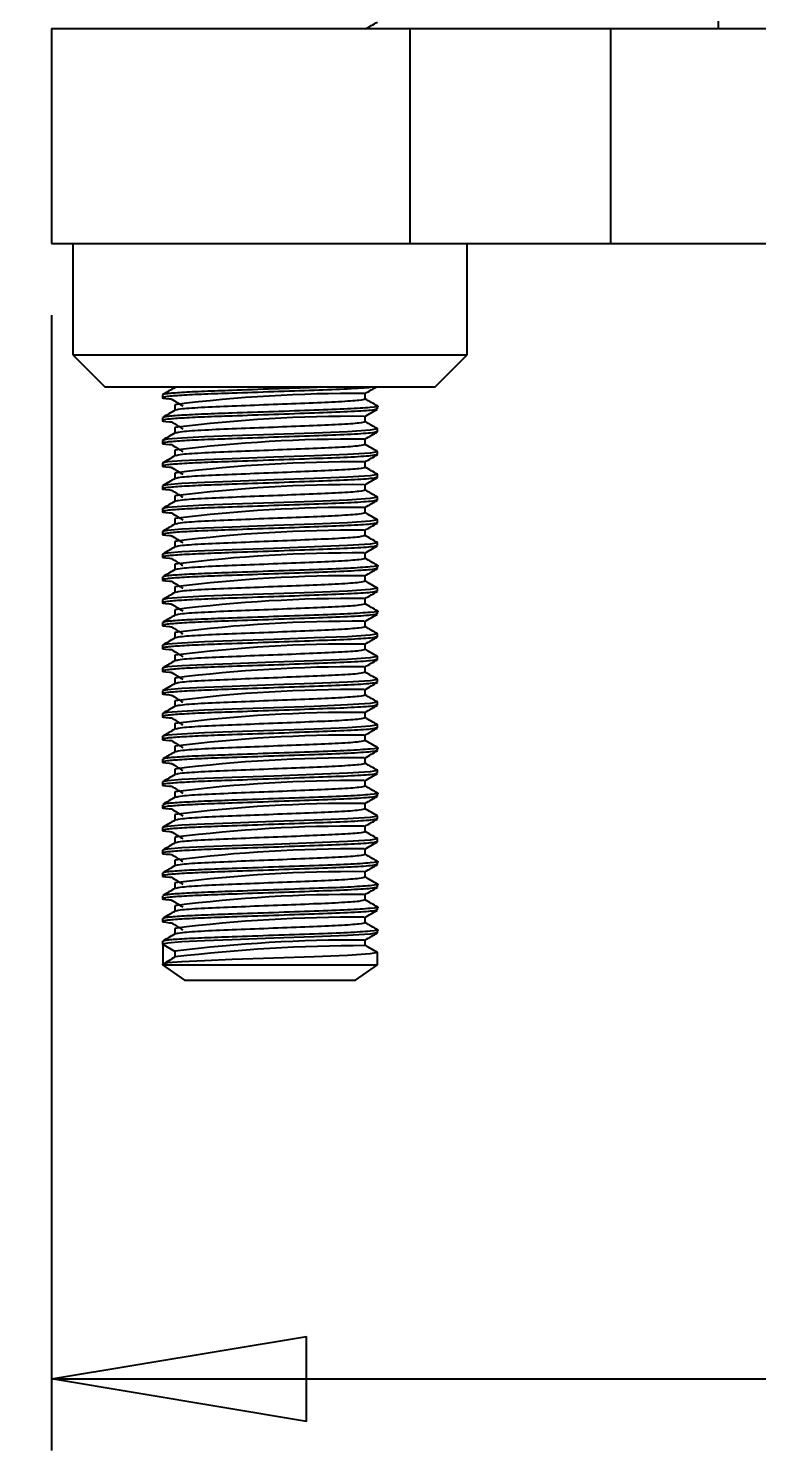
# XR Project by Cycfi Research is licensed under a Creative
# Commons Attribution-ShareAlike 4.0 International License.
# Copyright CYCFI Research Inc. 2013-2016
# Model space of a CAD drawing. Header units: millimetres. Extents: x 5 to 292, y 4 to 204.
# Drawn here: x 38.9 to 49.06, y 67.95 to 87.77 of the extents above; entities that cross this region are included whole.
import ezdxf

# ---------------------------------------------------------------- set-up
doc = ezdxf.new("R2010")
doc.units = ezdxf.units.MM
doc.layers.add('LAYER_1', color=179, linetype='Continuous')
doc.styles.add('SLDTEXTSTYLE0', font='TXT', dxfattribs={"width": 0.75})
doc.dimstyles.new('SLDDIMSTYLE1', dxfattribs={"dimtxt": 3.5, "dimasz": 3.556, "dimexe": 0, "dimexo": 0.0625, "dimgap": 0.875, "dimtad": 1, "dimrnd": 1e-09, "dimzin": 12, "dimdsep": 46, "dimtxsty": 'SLDTEXTSTYLE0', "dimblk1": 'CLOSED', "dimblk2": 'CLOSED', "dimsah": 1, "dimcen": 0.09, "dimadec": 0, "dimazin": 3, "dimtfac": 1, "dimtmove": 0, "dimatfit": 0, "dimldrblk": 'CLOSED', "dimfxl": 1, "dimfrac": 2, "dimtolj": 1, "dimtzin": 12, "dimarcsym": 0})
doc.dimstyles.new('SLDDIMSTYLE2', dxfattribs={"dimtxt": 3.5, "dimasz": 3.556, "dimexe": 0, "dimexo": 0.0625, "dimgap": 0.875, "dimtad": 1, "dimrnd": 1e-09, "dimzin": 4, "dimdsep": 46, "dimtxsty": 'SLDTEXTSTYLE0', "dimblk1": 'CLOSED', "dimblk2": 'CLOSED', "dimsah": 1, "dimcen": 0.09, "dimadec": 0, "dimazin": 1, "dimtfac": 1, "dimtofl": 0, "dimtmove": 0, "dimatfit": 3, "dimldrblk": 'CLOSED', "dimfxl": 1, "dimfrac": 2, "dimtolj": 1, "dimtzin": 12, "dimarcsym": 0})

# ---------------------------------------------------------------- blocks, each defined once
blk = doc.blocks.new('_CLOSED')
at = {"color": 0, "linetype": 'ByBlock', "lineweight": -2}
for p, q in [((-1, 0.166667), (0, 0)), ((-1, 0.166667), (-1, -0.166667)), ((0, 0), (-1, -0.166667)), ((0, 0), (-1, 0))]:
    blk.add_line(p, q, dxfattribs=at)
blk = doc.blocks.new('_D_2')
at = {"layer": 'LAYER_1'}
for p, q in [((39.223, 83.774), (39.223, 67.945)), ((123.823, 83.774), (123.823, 67.945)), ((39.223, 68.945), (123.823, 68.945))]:
    blk.add_line(p, q, dxfattribs=at)
at = {"layer": 'LAYER_1', "xscale": 3.556, "yscale": 3.556, "rotation": 180}
blk.add_blockref('_CLOSED', (39.223, 68.945, 1.494), dxfattribs=at)
at = {"layer": 'LAYER_1', "xscale": 3.556, "yscale": 3.556}
blk.add_blockref('_CLOSED', (123.823, 68.945, 1.494), dxfattribs=at)
at = {"layer": 'LAYER_1', "insert": (72.159, 73.457), "char_height": 3.5, "attachment_point": 1, "style": 'SLDTEXTSTYLE0'}
blk.add_mtext('84.60mm', dxfattribs=at)
blk = doc.blocks.new('_D_3')
at = {"layer": 'LAYER_1'}
for p, q in [((31.696, 102.624), (31.696, 108.974)), ((53.023, 102.624), (30.696, 102.624)), ((31.696, 102.624), (31.696, 84.774)), ((38.223, 84.774), (30.696, 84.774)), ((31.696, 84.774), (31.696, 78.424))]:
    blk.add_line(p, q, dxfattribs=at)
at = {"layer": 'LAYER_1', "xscale": 3.556, "yscale": 3.556}
for p, rotation in [((31.696, 102.624, 1.494), 270), ((31.696, 84.774, 1.494), 90)]:
    blk.add_blockref('_CLOSED', p, dxfattribs=dict(at, rotation=rotation))
at = {"layer": 'LAYER_1', "insert": (27.184, 83.136), "char_height": 3.5, "attachment_point": 1, "rotation": 90, "style": 'SLDTEXTSTYLE0'}
blk.add_mtext('17.85mm', dxfattribs=at)

msp = doc.modelspace()

# ---------------------------------------------------------------- linework, layer by layer
at = {"color": 7, "linetype": 'Continuous', "lineweight": 25}
for p, q in [((48.523, 87.874), (48.523, 87.774)), ((39.223, 87.774), (39.223, 84.774)), ((39.223, 87.774), (44.223, 87.774)), ((44.223, 87.774), (44.223, 84.774)), ((44.223, 87.774), (47.023, 87.774)), ((47.023, 87.774), (47.023, 84.774)), ((47.023, 87.774), (52.023, 87.774)), ((39.223, 84.774), (44.223, 84.774)), ((39.523, 84.774), (39.523, 83.224)), ((44.223, 84.774), (47.023, 84.774)), ((45.023, 83.224), (45.023, 84.774)), ((47.023, 84.774), (52.023, 84.774)), ((39.523, 83.224), (39.973, 82.774)), ((39.523, 83.224), (45.023, 83.224)), ((44.573, 82.774), (45.023, 83.224)), ((44.573, 82.774), (39.973, 82.774)), ((40.989, 82.774), (40.96, 82.769)), ((40.773, 82.666), (40.773, 82.627)), ((40.945, 82.527), (40.945, 82.45)), ((40.945, 82.527), (40.945, 82.45)), ((43.601, 82.607), (43.601, 82.685)), ((43.773, 82.468), (43.773, 82.508)), ((40.773, 82.349), (40.773, 82.309)), ((43.601, 82.289), (43.601, 82.367)), ((40.945, 82.21), (40.945, 82.132)), ((40.945, 82.21), (40.945, 82.132)), ((43.773, 82.15), (43.773, 82.19)), ((40.773, 82.031), (40.773, 81.992)), ((40.945, 81.892), (40.945, 81.815)), ((40.945, 81.892), (40.945, 81.815)), ((43.601, 81.972), (43.601, 82.05)), ((40.773, 81.714), (40.773, 81.674)), ((43.601, 81.654), (43.601, 81.732)), ((43.773, 81.833), (43.773, 81.873)), ((40.945, 81.575), (40.945, 81.497)), ((40.945, 81.575), (40.945, 81.497)), ((43.773, 81.515), (43.773, 81.555)), ((40.773, 81.396), (40.773, 81.357)), ((43.601, 81.337), (43.601, 81.415)), ((40.945, 81.257), (40.945, 81.18)), ((40.945, 81.257), (40.945, 81.18)), ((43.773, 81.198), (43.773, 81.238)), ((40.773, 81.079), (40.773, 81.039)), ((40.945, 80.94), (40.945, 80.862)), ((40.945, 80.94), (40.945, 80.862)), ((43.601, 81.019), (43.601, 81.097)), ((43.773, 80.88), (43.773, 80.92)), ((40.773, 80.761), (40.773, 80.722)), ((43.601, 80.702), (43.601, 80.78)), ((40.945, 80.622), (40.945, 80.545)), ((40.945, 80.622), (40.945, 80.545)), ((43.773, 80.563), (43.773, 80.603)), ((40.773, 80.444), (40.773, 80.404)), ((43.601, 80.384), (43.601, 80.462)), ((40.773, 80.126), (40.773, 80.087)), ((40.945, 80.305), (40.945, 80.227)), ((40.945, 80.305), (40.945, 80.227)), ((43.601, 80.067), (43.601, 80.145)), ((43.773, 80.245), (43.773, 80.285)), ((40.945, 79.987), (40.945, 79.91)), ((40.945, 79.987), (40.945, 79.91)), ((43.773, 79.928), (43.773, 79.968)), ((40.773, 79.809), (40.773, 79.769)), ((43.601, 79.749), (43.601, 79.827)), ((40.945, 79.67), (40.945, 79.592)), ((40.945, 79.67), (40.945, 79.592)), ((43.773, 79.61), (43.773, 79.65)), ((40.773, 79.491), (40.773, 79.452)), ((40.945, 79.352), (40.945, 79.275)), ((40.945, 79.352), (40.945, 79.275)), ((43.601, 79.432), (43.601, 79.51)), ((43.773, 79.293), (43.773, 79.333)), ((40.773, 79.174), (40.773, 79.134)), ((43.601, 79.114), (43.601, 79.192)), ((40.945, 79.035), (40.945, 78.957)), ((40.945, 79.035), (40.945, 78.957)), ((43.773, 78.975), (43.773, 79.015)), ((40.773, 78.856), (40.773, 78.817)), ((43.601, 78.797), (43.601, 78.875)), ((40.773, 78.539), (40.773, 78.499)), ((40.945, 78.717), (40.945, 78.64)), ((40.945, 78.717), (40.945, 78.64)), ((43.601, 78.479), (43.601, 78.557)), ((43.773, 78.658), (43.773, 78.698)), ((40.945, 78.4), (40.945, 78.322)), ((40.945, 78.4), (40.945, 78.322)), ((43.773, 78.34), (43.773, 78.38)), ((40.773, 78.221), (40.773, 78.182)), ((43.601, 78.162), (43.601, 78.24)), ((40.945, 78.082), (40.945, 78.005)), ((40.945, 78.082), (40.945, 78.005)), ((43.773, 78.023), (43.773, 78.063)), ((40.773, 77.904), (40.773, 77.864)), ((40.945, 77.765), (40.945, 77.687)), ((40.945, 77.765), (40.945, 77.687)), ((43.601, 77.844), (43.601, 77.922)), ((43.773, 77.705), (43.773, 77.745)), ((40.773, 77.586), (40.773, 77.547)), ((43.601, 77.527), (43.601, 77.605)), ((40.945, 77.447), (40.945, 77.37)), ((40.945, 77.447), (40.945, 77.37)), ((43.773, 77.388), (43.773, 77.428)), ((40.773, 77.269), (40.773, 77.229)), ((43.601, 77.209), (43.601, 77.287)), ((40.773, 76.951), (40.773, 76.912)), ((40.945, 77.13), (40.945, 77.052)), ((40.945, 77.13), (40.945, 77.052)), ((43.601, 76.892), (43.601, 76.97)), ((43.773, 77.07), (43.773, 77.11)), ((40.945, 76.812), (40.945, 76.735)), ((40.945, 76.812), (40.945, 76.735)), ((43.773, 76.753), (43.773, 76.793)), ((40.773, 76.634), (40.773, 76.594)), ((43.601, 76.574), (43.601, 76.652)), ((40.945, 76.495), (40.945, 76.417)), ((40.945, 76.495), (40.945, 76.417)), ((43.773, 76.435), (43.773, 76.475)), ((40.773, 76.316), (40.773, 76.277)), ((40.945, 76.177), (40.945, 76.1)), ((40.945, 76.177), (40.945, 76.1)), ((43.601, 76.257), (43.601, 76.335)), ((43.773, 76.118), (43.773, 76.158)), ((40.773, 75.999), (40.773, 75.959)), ((43.601, 75.939), (43.601, 76.017)), ((40.945, 75.86), (40.945, 75.782)), ((40.945, 75.86), (40.945, 75.782)), ((43.773, 75.8), (43.773, 75.84)), ((40.773, 75.681), (40.773, 75.642)), ((43.601, 75.622), (43.601, 75.7)), ((40.773, 75.364), (40.773, 75.324)), ((40.945, 75.542), (40.945, 75.465)), ((40.945, 75.542), (40.945, 75.465)), ((43.601, 75.304), (43.601, 75.382)), ((43.773, 75.483), (43.773, 75.523)), ((40.945, 75.225), (40.945, 75.147)), ((40.945, 75.225), (40.945, 75.147)), ((43.773, 75.165), (43.773, 75.205)), ((40.773, 75.046), (40.773, 75.007)), ((40.78, 75.002), (40.951, 74.903)), ((40.78, 74.728), (40.78, 75.002)), ((43.601, 74.987), (43.601, 75.065)), ((40.945, 74.907), (40.945, 74.828)), ((40.945, 74.907), (40.945, 74.828)), ((43.773, 74.718), (43.773, 74.888)), ((40.773, 74.729), (40.773, 74.718)), ((40.773, 74.718), (41.079, 74.502)), ((40.773, 74.718), (43.773, 74.718)), ((43.466, 74.502), (43.773, 74.718)), ((41.079, 74.502), (43.466, 74.502))]:
    msp.add_line(p, q, dxfattribs=at)
at = {"color": 7, "linetype": 'Continuous', "lineweight": 25, "flags": 128}
for points in [[(43.759, 82.193), (43.773, 82.191), (43.669, 82.172), (43.351, 82.151), (42.889, 82.132), (42.323, 82.113), (41.746, 82.092), (41.36, 82.078), (41.044, 82.062), (40.84, 82.046), (40.773, 82.031), (40.773, 82.031)], [(43.759, 81.875), (43.773, 81.873), (43.669, 81.854), (43.351, 81.833), (42.889, 81.815), (42.323, 81.795), (41.746, 81.775), (41.36, 81.761), (41.044, 81.745), (40.84, 81.729), (40.773, 81.714), (40.773, 81.714)], [(43.759, 81.558), (43.773, 81.556), (43.669, 81.537), (43.351, 81.516), (42.889, 81.497), (42.323, 81.478), (41.746, 81.457), (41.36, 81.443), (41.044, 81.427), (40.84, 81.411), (40.773, 81.396), (40.773, 81.396)], [(43.759, 81.24), (43.773, 81.238), (43.669, 81.219), (43.351, 81.198), (42.889, 81.18), (42.323, 81.16), (41.746, 81.14), (41.36, 81.126), (41.044, 81.11), (40.84, 81.094), (40.773, 81.079), (40.773, 81.079)], [(43.759, 80.923), (43.773, 80.921), (43.669, 80.902), (43.351, 80.881), (42.889, 80.862), (42.323, 80.843), (41.746, 80.822), (41.36, 80.808), (41.044, 80.792), (40.84, 80.776), (40.773, 80.761), (40.773, 80.761)], [(43.759, 80.605), (43.773, 80.603), (43.669, 80.584), (43.351, 80.563), (42.889, 80.545), (42.323, 80.525), (41.746, 80.505), (41.36, 80.491), (41.044, 80.475), (40.84, 80.459), (40.773, 80.444), (40.773, 80.444)], [(43.759, 79.97), (43.773, 79.968), (43.669, 79.949), (43.351, 79.928), (42.889, 79.91), (42.323, 79.89), (41.746, 79.87), (41.36, 79.856), (41.044, 79.84), (40.84, 79.824), (40.773, 79.809), (40.773, 79.809)], [(43.759, 79.335), (43.773, 79.333), (43.669, 79.314), (43.351, 79.293), (42.889, 79.275), (42.323, 79.255), (41.746, 79.235), (41.36, 79.221), (41.044, 79.205), (40.84, 79.189), (40.773, 79.174), (40.773, 79.174)], [(43.759, 79.018), (43.773, 79.016), (43.669, 78.997), (43.351, 78.976), (42.889, 78.957), (42.323, 78.938), (41.746, 78.917), (41.36, 78.903), (41.044, 78.887), (40.84, 78.871), (40.773, 78.856), (40.773, 78.856)], [(43.759, 78.7), (43.773, 78.698), (43.669, 78.679), (43.351, 78.658), (42.889, 78.64), (42.323, 78.62), (41.746, 78.6), (41.36, 78.586), (41.044, 78.57), (40.84, 78.554), (40.773, 78.539), (40.773, 78.539)], [(43.759, 78.383), (43.773, 78.381), (43.669, 78.362), (43.351, 78.341), (42.889, 78.322), (42.323, 78.303), (41.746, 78.282), (41.36, 78.268), (41.044, 78.252), (40.84, 78.236), (40.773, 78.221), (40.773, 78.221)], [(43.759, 78.065), (43.773, 78.063), (43.669, 78.044), (43.351, 78.023), (42.889, 78.005), (42.323, 77.985), (41.746, 77.965), (41.36, 77.951), (41.044, 77.935), (40.84, 77.919), (40.773, 77.904), (40.773, 77.904)], [(43.759, 77.43), (43.773, 77.428), (43.669, 77.409), (43.351, 77.388), (42.889, 77.37), (42.323, 77.35), (41.746, 77.33), (41.36, 77.316), (41.044, 77.3), (40.84, 77.284), (40.773, 77.269), (40.773, 77.269)], [(43.759, 76.795), (43.773, 76.793), (43.669, 76.774), (43.351, 76.753), (42.889, 76.735), (42.323, 76.715), (41.746, 76.695), (41.36, 76.681), (41.044, 76.665), (40.84, 76.649), (40.773, 76.634), (40.773, 76.634)], [(43.759, 76.478), (43.773, 76.476), (43.669, 76.457), (43.351, 76.436), (42.889, 76.417), (42.323, 76.398), (41.746, 76.377), (41.36, 76.363), (41.044, 76.347), (40.84, 76.331), (40.773, 76.316), (40.773, 76.316)], [(43.755, 75.163), (43.669, 75.147), (43.351, 75.126), (42.889, 75.108), (42.323, 75.088), (41.746, 75.067), (41.36, 75.053), (41.044, 75.038), (40.84, 75.021), (40.773, 75.007), (40.78, 75.002), (40.78, 75.002)], [(43.759, 74.89), (43.773, 74.888), (43.669, 74.869), (43.351, 74.848), (42.889, 74.83), (42.323, 74.81), (41.746, 74.79), (41.36, 74.776), (41.044, 74.76), (40.84, 74.744), (40.773, 74.729), (40.773, 74.729)]]:
    msp.add_lwpolyline(points, dxfattribs=at)
at = {"color": 7, "linetype": 'Continuous', "lineweight": 25}
for centre, radius, start, end in [((43.449, 62.526), 20.158, 89.6159, 97.1366), ((43.449, 62.207), 20.159, 89.6161, 97.1364), ((43.449, 61.894), 20.154, 89.6152, 97.1373), ((43.449, 61.572), 20.159, 89.6161, 97.1364), ((43.449, 61.259), 20.154, 89.6152, 97.1373), ((43.449, 60.937), 20.159, 89.6162, 97.1364), ((43.449, 60.624), 20.154, 89.6152, 97.1373), ((43.449, 60.302), 20.159, 89.6162, 97.1364), ((43.449, 59.989), 20.154, 89.6152, 97.1373), ((43.449, 59.667), 20.159, 89.6162, 97.1364), ((43.449, 59.354), 20.154, 89.6152, 97.1373), ((43.449, 59.032), 20.159, 89.6162, 97.1364), ((43.449, 58.719), 20.154, 89.6152, 97.1373), ((43.449, 58.397), 20.159, 89.6162, 97.1364), ((43.449, 58.084), 20.154, 89.6152, 97.1373), ((43.449, 57.761), 20.161, 89.6164, 97.1362), ((43.449, 57.445), 20.159, 89.6161, 97.1364), ((43.449, 57.126), 20.161, 89.6164, 97.1362), ((43.449, 56.81), 20.159, 89.6161, 97.1364), ((43.449, 56.491), 20.161, 89.6164, 97.1362), ((43.449, 56.175), 20.159, 89.6161, 97.1364), ((43.449, 55.856), 20.161, 89.6164, 97.1362), ((43.449, 55.54), 20.159, 89.6161, 97.1364), ((43.449, 55.221), 20.161, 89.6164, 97.1362), ((43.449, 54.904), 20.159, 89.6162, 97.1364), ((43.645, 51.951), 23.035, 90.1144, 96.7313)]:
    msp.add_arc(centre, radius, start, end, dxfattribs=at)
for points, knots in [([(43.598, 87.763), (43.627, 87.78), (43.685, 87.813), (43.742, 87.846), (43.771, 87.863)], [0, 0, 0, 0, 0.499951, 1, 1, 1, 1]), ([(43.708, 82.774), (43.698, 82.772), (43.662, 82.763), (43.375, 82.746), (42.902, 82.728), (42.323, 82.708), (41.78, 82.689), (41.342, 82.674), (41.023, 82.658), (40.817, 82.641), (40.754, 82.626), (40.785, 82.614), (40.896, 82.607), (40.909, 82.606)], [0, 0, 0, 0, 0.043323, 0.161903, 0.275894, 0.393012, 0.510882, 0.599975, 0.692213, 0.785674, 0.876027, 0.985649, 1, 1, 1, 1]), ([(43.054, 82.774), (43, 82.772), (42.792, 82.763), (42.318, 82.748), (41.781, 82.728), (41.341, 82.713), (41.024, 82.697), (40.813, 82.681), (40.786, 82.671), (40.773, 82.666)], [0, 0, 0, 0, 0.063365, 0.246153, 0.430114, 0.569162, 0.713118, 0.858984, 1, 1, 1, 1]), ([(40.947, 82.768), (40.919, 82.752), (40.861, 82.719), (40.804, 82.686), (40.775, 82.669)], [0, 0, 0, 0, 0.4999494, 1, 1, 1, 1]), ([(43.598, 82.683), (43.627, 82.7), (43.682, 82.732), (43.737, 82.764), (43.764, 82.779)], [0, 0, 0, 0, 0.520923, 1, 1, 1, 1]), ([(43.759, 82.51), (43.764, 82.51), (43.811, 82.502), (43.689, 82.489), (43.387, 82.468), (42.898, 82.45), (42.323, 82.43), (41.78, 82.411), (41.341, 82.396), (41.025, 82.38), (40.823, 82.364), (40.797, 82.356), (40.785, 82.352)], [0, 0, 0, 0, 0.014397, 0.136381, 0.261886, 0.382533, 0.506491, 0.631244, 0.725539, 0.823163, 0.922081, 1, 1, 1, 1]), ([(40.898, 82.606), (40.925, 82.59), (40.978, 82.556), (41.031, 82.523), (41.057, 82.507)], [0, 0, 0, 0, 0.5000048, 1, 1, 1, 1]), ([(43.599, 82.607), (43.582, 82.601), (43.546, 82.588), (43.254, 82.567), (42.828, 82.549), (42.317, 82.529), (41.792, 82.508), (41.336, 82.49), (41.021, 82.469), (40.979, 82.457), (40.961, 82.451)], [0, 0, 0, 0, 0.121521, 0.249566, 0.372653, 0.499119, 0.626398, 0.754993, 0.888841, 1, 1, 1, 1]), ([(43.771, 82.51), (43.742, 82.527), (43.685, 82.559), (43.629, 82.592), (43.601, 82.608)], [0, 0, 0, 0, 0.507351, 1, 1, 1, 1]), ([(43.755, 82.465), (43.738, 82.46), (43.699, 82.448), (43.38, 82.428), (42.901, 82.411), (42.323, 82.39), (41.78, 82.371), (41.342, 82.356), (41.023, 82.34), (40.817, 82.324), (40.754, 82.308), (40.785, 82.297), (40.896, 82.289), (40.909, 82.289)], [0, 0, 0, 0, 0.0907186, 0.2034246, 0.311768, 0.423084, 0.5351144, 0.6197929, 0.7074611, 0.7962917, 0.8821691, 0.98636, 1, 1, 1, 1]), ([(40.947, 82.451), (40.919, 82.434), (40.861, 82.401), (40.804, 82.368), (40.775, 82.351)], [0, 0, 0, 0, 0.499963, 1, 1, 1, 1]), ([(40.898, 82.289), (40.925, 82.272), (40.978, 82.239), (41.031, 82.206), (41.057, 82.189)], [0, 0, 0, 0, 0.500007, 1, 1, 1, 1]), ([(43.599, 82.289), (43.582, 82.283), (43.546, 82.271), (43.254, 82.25), (42.828, 82.232), (42.317, 82.212), (41.792, 82.191), (41.336, 82.173), (41.021, 82.152), (40.979, 82.139), (40.961, 82.134)], [0, 0, 0, 0, 0.121529, 0.249584, 0.37268, 0.499155, 0.626443, 0.755049, 0.888906, 1, 1, 1, 1]), ([(43.598, 82.366), (43.627, 82.382), (43.685, 82.416), (43.742, 82.449), (43.771, 82.465)], [0, 0, 0, 0, 0.4999489, 1, 1, 1, 1]), ([(43.771, 82.193), (43.742, 82.209), (43.685, 82.242), (43.629, 82.275), (43.601, 82.291)], [0, 0, 0, 0, 0.507439, 1, 1, 1, 1]), ([(43.755, 82.148), (43.738, 82.142), (43.699, 82.131), (43.38, 82.111), (42.901, 82.093), (42.323, 82.073), (41.78, 82.054), (41.342, 82.039), (41.023, 82.023), (40.817, 82.006), (40.754, 81.991), (40.785, 81.979), (40.896, 81.972), (40.909, 81.971)], [0, 0, 0, 0, 0.0907186, 0.2034246, 0.311768, 0.423084, 0.5351144, 0.6197928, 0.7074611, 0.7962917, 0.8821691, 0.98636, 1, 1, 1, 1]), ([(40.947, 82.134), (40.919, 82.117), (40.861, 82.084), (40.804, 82.051), (40.775, 82.034)], [0, 0, 0, 0, 0.499947, 1, 1, 1, 1]), ([(43.598, 82.048), (43.627, 82.065), (43.685, 82.098), (43.742, 82.131), (43.771, 82.148)], [0, 0, 0, 0, 0.499951, 1, 1, 1, 1]), ([(40.898, 81.971), (40.925, 81.955), (40.978, 81.921), (41.031, 81.888), (41.057, 81.872)], [0, 0, 0, 0, 0.5000048, 1, 1, 1, 1]), ([(43.599, 81.972), (43.582, 81.966), (43.546, 81.953), (43.254, 81.932), (42.828, 81.914), (42.317, 81.894), (41.792, 81.873), (41.336, 81.855), (41.021, 81.834), (40.979, 81.822), (40.96, 81.816)], [0, 0, 0, 0, 0.121456, 0.249434, 0.372455, 0.498854, 0.626065, 0.754593, 0.888369, 1, 1, 1, 1]), ([(43.771, 81.875), (43.742, 81.892), (43.685, 81.924), (43.629, 81.957), (43.601, 81.973)], [0, 0, 0, 0, 0.507493, 1, 1, 1, 1]), ([(43.755, 81.83), (43.738, 81.825), (43.699, 81.813), (43.38, 81.793), (42.901, 81.776), (42.323, 81.755), (41.78, 81.736), (41.342, 81.721), (41.023, 81.705), (40.817, 81.689), (40.754, 81.673), (40.785, 81.662), (40.896, 81.654), (40.909, 81.654)], [0, 0, 0, 0, 0.090719, 0.203425, 0.311768, 0.423084, 0.535114, 0.619793, 0.707461, 0.796292, 0.882169, 0.98636, 1, 1, 1, 1]), ([(40.947, 81.816), (40.918, 81.799), (40.861, 81.766), (40.804, 81.733), (40.775, 81.716)], [0, 0, 0, 0, 0.499962, 1, 1, 1, 1]), ([(43.598, 81.731), (43.627, 81.747), (43.685, 81.781), (43.742, 81.814), (43.771, 81.83)], [0, 0, 0, 0, 0.4999489, 1, 1, 1, 1]), ([(43.755, 81.513), (43.738, 81.507), (43.699, 81.496), (43.38, 81.476), (42.901, 81.458), (42.323, 81.438), (41.78, 81.419), (41.342, 81.404), (41.023, 81.388), (40.817, 81.371), (40.754, 81.356), (40.785, 81.344), (40.896, 81.337), (40.909, 81.336)], [0, 0, 0, 0, 0.0907186, 0.2034246, 0.311768, 0.423084, 0.5351144, 0.6197928, 0.7074611, 0.7962917, 0.8821691, 0.98636, 1, 1, 1, 1]), ([(40.947, 81.498), (40.919, 81.482), (40.861, 81.449), (40.804, 81.415), (40.775, 81.399)], [0, 0, 0, 0, 0.4999669, 1, 1, 1, 1]), ([(40.898, 81.654), (40.925, 81.637), (40.978, 81.604), (41.031, 81.571), (41.057, 81.554)], [0, 0, 0, 0, 0.500007, 1, 1, 1, 1]), ([(43.599, 81.654), (43.582, 81.648), (43.546, 81.636), (43.254, 81.615), (42.828, 81.597), (42.317, 81.577), (41.792, 81.556), (41.336, 81.538), (41.021, 81.516), (40.979, 81.504), (40.96, 81.499)], [0, 0, 0, 0, 0.121473, 0.249468, 0.372506, 0.498922, 0.626151, 0.754696, 0.888491, 1, 1, 1, 1]), ([(43.598, 81.413), (43.627, 81.43), (43.685, 81.463), (43.742, 81.496), (43.771, 81.513)], [0, 0, 0, 0, 0.4999536, 1, 1, 1, 1]), ([(43.771, 81.558), (43.742, 81.574), (43.685, 81.607), (43.629, 81.64), (43.601, 81.656)], [0, 0, 0, 0, 0.5074627, 1, 1, 1, 1]), ([(40.898, 81.336), (40.925, 81.32), (40.978, 81.286), (41.031, 81.253), (41.057, 81.237)], [0, 0, 0, 0, 0.5000048, 1, 1, 1, 1]), ([(43.599, 81.337), (43.582, 81.331), (43.546, 81.318), (43.254, 81.297), (42.828, 81.279), (42.317, 81.259), (41.792, 81.238), (41.336, 81.22), (41.021, 81.199), (40.979, 81.187), (40.96, 81.181)], [0, 0, 0, 0, 0.121489, 0.249501, 0.372556, 0.49899, 0.626235, 0.754798, 0.888611, 1, 1, 1, 1]), ([(43.771, 81.24), (43.742, 81.257), (43.685, 81.289), (43.629, 81.322), (43.601, 81.338)], [0, 0, 0, 0, 0.507565, 1, 1, 1, 1]), ([(43.755, 81.195), (43.738, 81.19), (43.699, 81.178), (43.38, 81.158), (42.901, 81.141), (42.323, 81.12), (41.78, 81.101), (41.342, 81.086), (41.023, 81.07), (40.817, 81.054), (40.754, 81.038), (40.785, 81.027), (40.896, 81.019), (40.909, 81.019)], [0, 0, 0, 0, 0.090719, 0.203425, 0.311768, 0.423084, 0.535114, 0.619793, 0.707461, 0.796292, 0.882169, 0.98636, 1, 1, 1, 1]), ([(40.947, 81.181), (40.919, 81.164), (40.861, 81.131), (40.804, 81.098), (40.775, 81.081)], [0, 0, 0, 0, 0.499949, 1, 1, 1, 1]), ([(43.598, 81.096), (43.627, 81.112), (43.685, 81.146), (43.742, 81.179), (43.771, 81.195)], [0, 0, 0, 0, 0.4999489, 1, 1, 1, 1]), ([(40.898, 81.019), (40.925, 81.002), (40.978, 80.969), (41.031, 80.936), (41.057, 80.919)], [0, 0, 0, 0, 0.500007, 1, 1, 1, 1]), ([(43.599, 81.019), (43.582, 81.013), (43.546, 81.001), (43.254, 80.98), (42.828, 80.962), (42.317, 80.942), (41.792, 80.921), (41.336, 80.903), (41.021, 80.881), (40.979, 80.869), (40.96, 80.864)], [0, 0, 0, 0, 0.121499, 0.249523, 0.372588, 0.499032, 0.626288, 0.754862, 0.888686, 1, 1, 1, 1]), ([(43.771, 80.923), (43.742, 80.939), (43.685, 80.972), (43.629, 81.005), (43.601, 81.021)], [0, 0, 0, 0, 0.507632, 1, 1, 1, 1]), ([(43.755, 80.878), (43.738, 80.872), (43.699, 80.861), (43.38, 80.841), (42.901, 80.823), (42.323, 80.803), (41.78, 80.784), (41.342, 80.769), (41.023, 80.753), (40.817, 80.736), (40.754, 80.721), (40.785, 80.709), (40.896, 80.702), (40.909, 80.701)], [0, 0, 0, 0, 0.090719, 0.203425, 0.311768, 0.423084, 0.535114, 0.619793, 0.707461, 0.796292, 0.882169, 0.98636, 1, 1, 1, 1]), ([(40.947, 80.863), (40.919, 80.847), (40.861, 80.814), (40.804, 80.781), (40.775, 80.764)], [0, 0, 0, 0, 0.499982, 1, 1, 1, 1]), ([(43.598, 80.778), (43.627, 80.795), (43.685, 80.828), (43.742, 80.861), (43.771, 80.878)], [0, 0, 0, 0, 0.4999536, 1, 1, 1, 1]), ([(43.771, 80.605), (43.742, 80.622), (43.685, 80.654), (43.629, 80.687), (43.601, 80.703)], [0, 0, 0, 0, 0.507673, 1, 1, 1, 1]), ([(43.755, 80.56), (43.738, 80.555), (43.699, 80.543), (43.38, 80.523), (42.901, 80.506), (42.323, 80.485), (41.78, 80.466), (41.342, 80.451), (41.023, 80.435), (40.817, 80.419), (40.754, 80.403), (40.785, 80.392), (40.896, 80.384), (40.909, 80.384)], [0, 0, 0, 0, 0.090719, 0.203425, 0.311768, 0.423084, 0.535114, 0.619793, 0.707461, 0.796292, 0.882169, 0.98636, 1, 1, 1, 1]), ([(40.947, 80.546), (40.919, 80.529), (40.861, 80.496), (40.804, 80.463), (40.775, 80.446)], [0, 0, 0, 0, 0.4999679, 1, 1, 1, 1]), ([(40.898, 80.701), (40.925, 80.685), (40.978, 80.651), (41.031, 80.618), (41.057, 80.602)], [0, 0, 0, 0, 0.50001, 1, 1, 1, 1]), ([(43.599, 80.702), (43.582, 80.696), (43.546, 80.683), (43.254, 80.662), (42.828, 80.644), (42.317, 80.624), (41.792, 80.603), (41.336, 80.585), (41.021, 80.564), (40.979, 80.552), (40.96, 80.546)], [0, 0, 0, 0, 0.121502, 0.249528, 0.372597, 0.499043, 0.626303, 0.754879, 0.888706, 1, 1, 1, 1]), ([(43.598, 80.461), (43.627, 80.477), (43.685, 80.511), (43.742, 80.544), (43.771, 80.56)], [0, 0, 0, 0, 0.4999489, 1, 1, 1, 1]), ([(40.898, 80.384), (40.925, 80.367), (40.978, 80.334), (41.031, 80.301), (41.057, 80.284)], [0, 0, 0, 0, 0.500007, 1, 1, 1, 1]), ([(43.599, 80.384), (43.582, 80.378), (43.546, 80.366), (43.254, 80.345), (42.828, 80.327), (42.317, 80.307), (41.792, 80.286), (41.336, 80.268), (41.021, 80.246), (40.979, 80.234), (40.96, 80.229)], [0, 0, 0, 0, 0.121506, 0.249536, 0.372608, 0.499058, 0.626321, 0.754902, 0.888733, 1, 1, 1, 1]), ([(43.771, 80.288), (43.742, 80.304), (43.685, 80.337), (43.629, 80.37), (43.601, 80.386)], [0, 0, 0, 0, 0.507241, 1, 1, 1, 1]), ([(43.755, 80.243), (43.738, 80.237), (43.699, 80.226), (43.38, 80.206), (42.901, 80.188), (42.323, 80.168), (41.78, 80.149), (41.342, 80.134), (41.023, 80.118), (40.817, 80.101), (40.754, 80.086), (40.785, 80.074), (40.896, 80.067), (40.909, 80.066)], [0, 0, 0, 0, 0.090719, 0.203425, 0.311768, 0.423084, 0.535114, 0.619793, 0.707461, 0.796292, 0.882169, 0.98636, 1, 1, 1, 1]), ([(40.947, 80.228), (40.919, 80.212), (40.861, 80.179), (40.804, 80.146), (40.775, 80.129)], [0, 0, 0, 0, 0.4999656, 1, 1, 1, 1]), ([(43.759, 80.288), (43.764, 80.287), (43.811, 80.28), (43.689, 80.267), (43.387, 80.245), (42.898, 80.228), (42.323, 80.208), (41.78, 80.188), (41.341, 80.173), (41.025, 80.157), (40.822, 80.142), (40.797, 80.133), (40.785, 80.129)], [0, 0, 0, 0, 0.014253, 0.136241, 0.261751, 0.382403, 0.506365, 0.631123, 0.725421, 0.823049, 0.921971, 1, 1, 1, 1]), ([(43.598, 80.143), (43.627, 80.16), (43.685, 80.193), (43.742, 80.226), (43.771, 80.243)], [0, 0, 0, 0, 0.4999536, 1, 1, 1, 1]), ([(43.755, 79.925), (43.738, 79.92), (43.699, 79.908), (43.38, 79.888), (42.901, 79.871), (42.323, 79.85), (41.78, 79.831), (41.342, 79.816), (41.023, 79.8), (40.817, 79.784), (40.754, 79.768), (40.785, 79.757), (40.896, 79.749), (40.909, 79.749)], [0, 0, 0, 0, 0.090719, 0.203425, 0.311768, 0.423084, 0.535114, 0.619793, 0.707461, 0.796292, 0.882169, 0.98636, 1, 1, 1, 1]), ([(40.947, 79.911), (40.919, 79.894), (40.861, 79.861), (40.804, 79.828), (40.775, 79.811)], [0, 0, 0, 0, 0.499949, 1, 1, 1, 1]), ([(40.898, 80.066), (40.925, 80.05), (40.978, 80.016), (41.031, 79.983), (41.057, 79.967)], [0, 0, 0, 0, 0.50001, 1, 1, 1, 1]), ([(43.599, 80.067), (43.582, 80.061), (43.546, 80.048), (43.254, 80.027), (42.828, 80.009), (42.317, 79.989), (41.792, 79.968), (41.336, 79.95), (41.021, 79.929), (40.979, 79.917), (40.961, 79.911)], [0, 0, 0, 0, 0.12152, 0.249564, 0.37265, 0.499115, 0.626393, 0.754988, 0.888834, 1, 1, 1, 1]), ([(43.598, 79.826), (43.627, 79.842), (43.685, 79.876), (43.742, 79.909), (43.771, 79.925)], [0, 0, 0, 0, 0.4999489, 1, 1, 1, 1]), ([(43.771, 79.97), (43.742, 79.987), (43.685, 80.019), (43.629, 80.052), (43.601, 80.068)], [0, 0, 0, 0, 0.5073486, 1, 1, 1, 1]), ([(40.898, 79.749), (40.925, 79.732), (40.978, 79.699), (41.031, 79.666), (41.057, 79.649)], [0, 0, 0, 0, 0.500007, 1, 1, 1, 1]), ([(43.599, 79.749), (43.582, 79.743), (43.546, 79.731), (43.254, 79.71), (42.828, 79.692), (42.317, 79.672), (41.792, 79.651), (41.336, 79.633), (41.021, 79.612), (40.979, 79.599), (40.961, 79.594)], [0, 0, 0, 0, 0.121529, 0.249583, 0.372679, 0.499153, 0.626441, 0.755046, 0.888902, 1, 1, 1, 1]), ([(43.771, 79.653), (43.742, 79.669), (43.685, 79.702), (43.629, 79.735), (43.601, 79.751)], [0, 0, 0, 0, 0.507453, 1, 1, 1, 1]), ([(43.755, 79.608), (43.738, 79.602), (43.699, 79.591), (43.38, 79.571), (42.901, 79.553), (42.323, 79.533), (41.78, 79.514), (41.342, 79.499), (41.023, 79.483), (40.817, 79.466), (40.754, 79.451), (40.785, 79.439), (40.896, 79.432), (40.909, 79.431)], [0, 0, 0, 0, 0.090719, 0.203425, 0.311768, 0.423084, 0.535114, 0.619793, 0.707461, 0.796292, 0.882169, 0.98636, 1, 1, 1, 1]), ([(40.947, 79.594), (40.919, 79.577), (40.861, 79.544), (40.804, 79.511), (40.775, 79.494)], [0, 0, 0, 0, 0.499984, 1, 1, 1, 1]), ([(43.759, 79.653), (43.764, 79.652), (43.811, 79.645), (43.689, 79.632), (43.387, 79.61), (42.898, 79.593), (42.323, 79.573), (41.78, 79.553), (41.341, 79.538), (41.025, 79.522), (40.823, 79.507), (40.797, 79.498), (40.785, 79.494)], [0, 0, 0, 0, 0.014497, 0.136477, 0.261977, 0.38262, 0.506572, 0.63132, 0.725611, 0.823232, 0.922146, 1, 1, 1, 1]), ([(43.598, 79.508), (43.627, 79.525), (43.685, 79.558), (43.742, 79.591), (43.771, 79.608)], [0, 0, 0, 0, 0.4999536, 1, 1, 1, 1]), ([(40.898, 79.431), (40.925, 79.415), (40.978, 79.381), (41.031, 79.348), (41.057, 79.332)], [0, 0, 0, 0, 0.50001, 1, 1, 1, 1]), ([(43.599, 79.432), (43.582, 79.426), (43.546, 79.413), (43.254, 79.392), (42.828, 79.374), (42.317, 79.354), (41.792, 79.333), (41.336, 79.315), (41.021, 79.294), (40.979, 79.282), (40.96, 79.276)], [0, 0, 0, 0, 0.121461, 0.249444, 0.372471, 0.498875, 0.626092, 0.754625, 0.888407, 1, 1, 1, 1]), ([(43.771, 79.335), (43.742, 79.352), (43.685, 79.384), (43.629, 79.417), (43.601, 79.433)], [0, 0, 0, 0, 0.5074957, 1, 1, 1, 1]), ([(43.755, 79.29), (43.738, 79.285), (43.699, 79.273), (43.38, 79.253), (42.901, 79.236), (42.323, 79.215), (41.78, 79.196), (41.342, 79.181), (41.023, 79.165), (40.817, 79.149), (40.754, 79.133), (40.785, 79.122), (40.896, 79.114), (40.909, 79.114)], [0, 0, 0, 0, 0.090719, 0.203425, 0.311768, 0.423084, 0.535114, 0.619793, 0.707461, 0.796292, 0.882169, 0.98636, 1, 1, 1, 1]), ([(40.947, 79.276), (40.919, 79.259), (40.861, 79.226), (40.804, 79.193), (40.775, 79.176)], [0, 0, 0, 0, 0.499638, 1, 1, 1, 1]), ([(43.598, 79.191), (43.627, 79.207), (43.685, 79.241), (43.742, 79.274), (43.771, 79.29)], [0, 0, 0, 0, 0.4999489, 1, 1, 1, 1]), ([(43.755, 78.973), (43.738, 78.967), (43.699, 78.956), (43.38, 78.936), (42.901, 78.918), (42.323, 78.898), (41.78, 78.879), (41.342, 78.864), (41.023, 78.848), (40.817, 78.831), (40.754, 78.816), (40.785, 78.804), (40.896, 78.797), (40.909, 78.796)], [0, 0, 0, 0, 0.090719, 0.203425, 0.311768, 0.423084, 0.535114, 0.619793, 0.707461, 0.796292, 0.882169, 0.98636, 1, 1, 1, 1]), ([(40.947, 78.958), (40.919, 78.942), (40.861, 78.909), (40.804, 78.875), (40.775, 78.859)], [0, 0, 0, 0, 0.4999669, 1, 1, 1, 1]), ([(40.898, 79.114), (40.925, 79.097), (40.978, 79.064), (41.031, 79.031), (41.057, 79.014)], [0, 0, 0, 0, 0.500007, 1, 1, 1, 1]), ([(43.599, 79.114), (43.582, 79.108), (43.546, 79.096), (43.254, 79.075), (42.828, 79.057), (42.317, 79.037), (41.792, 79.016), (41.336, 78.998), (41.021, 78.976), (40.979, 78.964), (40.96, 78.959)], [0, 0, 0, 0, 0.121471, 0.249465, 0.372502, 0.498917, 0.626144, 0.754688, 0.888481, 1, 1, 1, 1]), ([(43.598, 78.873), (43.627, 78.89), (43.685, 78.923), (43.742, 78.956), (43.771, 78.973)], [0, 0, 0, 0, 0.4999536, 1, 1, 1, 1]), ([(43.771, 79.018), (43.742, 79.034), (43.685, 79.067), (43.629, 79.1), (43.601, 79.116)], [0, 0, 0, 0, 0.5074627, 1, 1, 1, 1]), ([(40.898, 78.796), (40.925, 78.78), (40.978, 78.746), (41.031, 78.713), (41.057, 78.697)], [0, 0, 0, 0, 0.50001, 1, 1, 1, 1]), ([(43.599, 78.797), (43.582, 78.791), (43.546, 78.778), (43.254, 78.757), (42.828, 78.739), (42.317, 78.719), (41.792, 78.698), (41.336, 78.68), (41.021, 78.659), (40.979, 78.647), (40.96, 78.641)], [0, 0, 0, 0, 0.121488, 0.249499, 0.372553, 0.498985, 0.626229, 0.754791, 0.888602, 1, 1, 1, 1]), ([(43.771, 78.7), (43.742, 78.717), (43.685, 78.749), (43.629, 78.782), (43.601, 78.798)], [0, 0, 0, 0, 0.5075625, 1, 1, 1, 1]), ([(43.755, 78.655), (43.738, 78.65), (43.699, 78.638), (43.38, 78.618), (42.901, 78.601), (42.323, 78.58), (41.78, 78.561), (41.342, 78.546), (41.023, 78.53), (40.817, 78.514), (40.754, 78.498), (40.785, 78.487), (40.896, 78.479), (40.909, 78.479)], [0, 0, 0, 0, 0.090719, 0.203425, 0.311768, 0.423084, 0.535114, 0.619793, 0.707461, 0.796292, 0.882169, 0.98636, 1, 1, 1, 1]), ([(40.947, 78.641), (40.919, 78.624), (40.861, 78.591), (40.804, 78.558), (40.775, 78.541)], [0, 0, 0, 0, 0.499965, 1, 1, 1, 1]), ([(43.598, 78.556), (43.627, 78.572), (43.685, 78.606), (43.742, 78.639), (43.771, 78.655)], [0, 0, 0, 0, 0.4999489, 1, 1, 1, 1]), ([(43.755, 78.338), (43.738, 78.332), (43.699, 78.321), (43.38, 78.301), (42.901, 78.283), (42.323, 78.263), (41.78, 78.244), (41.342, 78.229), (41.023, 78.213), (40.817, 78.196), (40.754, 78.181), (40.785, 78.169), (40.896, 78.162), (40.909, 78.161)], [0, 0, 0, 0, 0.090719, 0.203425, 0.311768, 0.423084, 0.535114, 0.619793, 0.707461, 0.796292, 0.882169, 0.98636, 1, 1, 1, 1]), ([(40.947, 78.323), (40.919, 78.307), (40.861, 78.274), (40.804, 78.241), (40.775, 78.224)], [0, 0, 0, 0, 0.4999653, 1, 1, 1, 1]), ([(40.898, 78.479), (40.925, 78.462), (40.978, 78.429), (41.031, 78.396), (41.057, 78.379)], [0, 0, 0, 0, 0.500007, 1, 1, 1, 1]), ([(43.599, 78.479), (43.582, 78.473), (43.546, 78.461), (43.254, 78.44), (42.828, 78.422), (42.317, 78.402), (41.792, 78.381), (41.336, 78.363), (41.021, 78.341), (40.979, 78.329), (40.96, 78.324)], [0, 0, 0, 0, 0.121499, 0.249522, 0.372586, 0.49903, 0.626286, 0.754859, 0.888682, 1, 1, 1, 1]), ([(43.598, 78.238), (43.627, 78.255), (43.685, 78.288), (43.742, 78.321), (43.771, 78.338)], [0, 0, 0, 0, 0.4999536, 1, 1, 1, 1]), ([(43.771, 78.383), (43.742, 78.399), (43.685, 78.432), (43.629, 78.465), (43.601, 78.481)], [0, 0, 0, 0, 0.507634, 1, 1, 1, 1]), ([(40.898, 78.161), (40.925, 78.145), (40.978, 78.111), (41.031, 78.078), (41.057, 78.062)], [0, 0, 0, 0, 0.50001, 1, 1, 1, 1]), ([(43.599, 78.162), (43.582, 78.156), (43.546, 78.143), (43.254, 78.122), (42.828, 78.104), (42.317, 78.084), (41.792, 78.063), (41.336, 78.045), (41.021, 78.024), (40.979, 78.012), (40.96, 78.006)], [0, 0, 0, 0, 0.121502, 0.249528, 0.372596, 0.499043, 0.626303, 0.754879, 0.888706, 1, 1, 1, 1]), ([(43.771, 78.065), (43.742, 78.082), (43.685, 78.114), (43.629, 78.147), (43.601, 78.163)], [0, 0, 0, 0, 0.507673, 1, 1, 1, 1]), ([(43.755, 78.02), (43.738, 78.015), (43.699, 78.003), (43.38, 77.983), (42.901, 77.966), (42.323, 77.945), (41.78, 77.926), (41.342, 77.911), (41.023, 77.895), (40.817, 77.879), (40.754, 77.863), (40.785, 77.852), (40.896, 77.844), (40.909, 77.844)], [0, 0, 0, 0, 0.090719, 0.203425, 0.311768, 0.423084, 0.535114, 0.619793, 0.707461, 0.796292, 0.882169, 0.98636, 1, 1, 1, 1]), ([(40.947, 78.006), (40.919, 77.989), (40.861, 77.956), (40.804, 77.923), (40.775, 77.906)], [0, 0, 0, 0, 0.499966, 1, 1, 1, 1]), ([(43.598, 77.921), (43.627, 77.937), (43.685, 77.971), (43.742, 78.004), (43.771, 78.02)], [0, 0, 0, 0, 0.499951, 1, 1, 1, 1]), ([(43.759, 77.748), (43.764, 77.747), (43.811, 77.74), (43.689, 77.727), (43.387, 77.705), (42.898, 77.688), (42.323, 77.668), (41.78, 77.648), (41.341, 77.633), (41.025, 77.617), (40.822, 77.602), (40.797, 77.593), (40.785, 77.589)], [0, 0, 0, 0, 0.014244, 0.136233, 0.261743, 0.382395, 0.506357, 0.631115, 0.725413, 0.823041, 0.921963, 1, 1, 1, 1]), ([(40.898, 77.844), (40.925, 77.827), (40.978, 77.794), (41.031, 77.761), (41.057, 77.744)], [0, 0, 0, 0, 0.500007, 1, 1, 1, 1]), ([(43.599, 77.844), (43.582, 77.838), (43.546, 77.826), (43.254, 77.805), (42.828, 77.787), (42.317, 77.767), (41.792, 77.746), (41.336, 77.728), (41.021, 77.706), (40.979, 77.694), (40.96, 77.689)], [0, 0, 0, 0, 0.121505, 0.249533, 0.372604, 0.499053, 0.626315, 0.754894, 0.888724, 1, 1, 1, 1]), ([(43.771, 77.748), (43.742, 77.764), (43.685, 77.797), (43.629, 77.83), (43.601, 77.846)], [0, 0, 0, 0, 0.507239, 1, 1, 1, 1]), ([(43.755, 77.703), (43.738, 77.697), (43.699, 77.686), (43.38, 77.666), (42.901, 77.648), (42.323, 77.628), (41.78, 77.609), (41.342, 77.594), (41.023, 77.578), (40.817, 77.561), (40.754, 77.546), (40.785, 77.534), (40.896, 77.527), (40.909, 77.526)], [0, 0, 0, 0, 0.090719, 0.203425, 0.311768, 0.423084, 0.535114, 0.619793, 0.707461, 0.796292, 0.882169, 0.98636, 1, 1, 1, 1]), ([(40.947, 77.688), (40.919, 77.672), (40.861, 77.639), (40.804, 77.606), (40.775, 77.589)], [0, 0, 0, 0, 0.499968, 1, 1, 1, 1]), ([(43.598, 77.603), (43.627, 77.62), (43.685, 77.653), (43.742, 77.686), (43.771, 77.703)], [0, 0, 0, 0, 0.4999536, 1, 1, 1, 1]), ([(43.755, 77.385), (43.738, 77.38), (43.699, 77.368), (43.38, 77.348), (42.901, 77.331), (42.323, 77.31), (41.78, 77.291), (41.342, 77.276), (41.023, 77.26), (40.817, 77.244), (40.754, 77.228), (40.785, 77.217), (40.896, 77.209), (40.909, 77.209)], [0, 0, 0, 0, 0.090719, 0.203425, 0.311768, 0.423084, 0.535114, 0.619793, 0.707461, 0.796292, 0.882169, 0.98636, 1, 1, 1, 1]), ([(40.947, 77.371), (40.919, 77.354), (40.861, 77.321), (40.804, 77.288), (40.775, 77.271)], [0, 0, 0, 0, 0.499952, 1, 1, 1, 1]), ([(40.898, 77.526), (40.925, 77.51), (40.978, 77.476), (41.031, 77.443), (41.057, 77.427)], [0, 0, 0, 0, 0.50001, 1, 1, 1, 1]), ([(43.599, 77.527), (43.582, 77.521), (43.546, 77.508), (43.254, 77.487), (42.828, 77.469), (42.317, 77.449), (41.792, 77.428), (41.336, 77.41), (41.021, 77.389), (40.979, 77.377), (40.961, 77.371)], [0, 0, 0, 0, 0.121519, 0.249562, 0.372647, 0.499111, 0.626388, 0.754982, 0.888828, 1, 1, 1, 1]), ([(43.598, 77.286), (43.627, 77.302), (43.685, 77.336), (43.742, 77.369), (43.771, 77.385)], [0, 0, 0, 0, 0.499951, 1, 1, 1, 1]), ([(43.771, 77.43), (43.742, 77.447), (43.685, 77.479), (43.629, 77.512), (43.601, 77.528)], [0, 0, 0, 0, 0.507362, 1, 1, 1, 1]), ([(40.898, 77.209), (40.925, 77.192), (40.978, 77.159), (41.031, 77.126), (41.057, 77.109)], [0, 0, 0, 0, 0.500007, 1, 1, 1, 1]), ([(43.599, 77.209), (43.582, 77.203), (43.546, 77.191), (43.254, 77.17), (42.828, 77.152), (42.317, 77.132), (41.792, 77.111), (41.336, 77.093), (41.021, 77.072), (40.979, 77.059), (40.961, 77.054)], [0, 0, 0, 0, 0.121529, 0.249582, 0.372677, 0.499152, 0.626438, 0.755043, 0.888899, 1, 1, 1, 1]), ([(43.771, 77.113), (43.742, 77.129), (43.685, 77.162), (43.629, 77.195), (43.601, 77.211)], [0, 0, 0, 0, 0.507453, 1, 1, 1, 1]), ([(43.755, 77.068), (43.738, 77.062), (43.699, 77.051), (43.38, 77.031), (42.901, 77.013), (42.323, 76.993), (41.78, 76.974), (41.342, 76.959), (41.023, 76.943), (40.817, 76.926), (40.754, 76.911), (40.785, 76.899), (40.896, 76.892), (40.909, 76.891)], [0, 0, 0, 0, 0.090719, 0.203425, 0.311768, 0.423084, 0.535114, 0.619793, 0.707461, 0.796292, 0.882169, 0.98636, 1, 1, 1, 1]), ([(40.947, 77.054), (40.919, 77.037), (40.861, 77.004), (40.804, 76.971), (40.775, 76.954)], [0, 0, 0, 0, 0.49998, 1, 1, 1, 1]), ([(43.759, 77.113), (43.764, 77.112), (43.811, 77.105), (43.689, 77.092), (43.387, 77.07), (42.898, 77.053), (42.323, 77.033), (41.78, 77.013), (41.341, 76.998), (41.025, 76.982), (40.823, 76.967), (40.797, 76.958), (40.785, 76.954)], [0, 0, 0, 0, 0.014491, 0.1364707, 0.2619713, 0.382614, 0.5065669, 0.6313152, 0.7256065, 0.8232271, 0.9221419, 1, 1, 1, 1]), ([(43.598, 76.968), (43.627, 76.985), (43.685, 77.018), (43.742, 77.051), (43.771, 77.068)], [0, 0, 0, 0, 0.4999536, 1, 1, 1, 1]), ([(43.755, 76.75), (43.738, 76.745), (43.699, 76.733), (43.38, 76.713), (42.901, 76.696), (42.323, 76.675), (41.78, 76.656), (41.342, 76.641), (41.023, 76.625), (40.817, 76.609), (40.754, 76.593), (40.785, 76.582), (40.896, 76.574), (40.909, 76.574)], [0, 0, 0, 0, 0.090719, 0.203425, 0.311768, 0.423084, 0.535114, 0.619793, 0.707461, 0.796292, 0.882169, 0.98636, 1, 1, 1, 1]), ([(40.898, 76.891), (40.925, 76.875), (40.978, 76.841), (41.031, 76.808), (41.057, 76.792)], [0, 0, 0, 0, 0.50001, 1, 1, 1, 1]), ([(43.599, 76.892), (43.582, 76.886), (43.546, 76.873), (43.254, 76.852), (42.828, 76.834), (42.317, 76.814), (41.792, 76.793), (41.336, 76.775), (41.021, 76.754), (40.979, 76.742), (40.961, 76.736)], [0, 0, 0, 0, 0.121532, 0.249589, 0.372688, 0.499166, 0.626456, 0.755064, 0.888924, 1, 1, 1, 1]), ([(43.598, 76.651), (43.627, 76.667), (43.685, 76.701), (43.742, 76.734), (43.771, 76.75)], [0, 0, 0, 0, 0.499951, 1, 1, 1, 1]), ([(43.771, 76.795), (43.742, 76.812), (43.685, 76.844), (43.629, 76.877), (43.601, 76.893)], [0, 0, 0, 0, 0.5074957, 1, 1, 1, 1]), ([(40.947, 76.736), (40.919, 76.719), (40.861, 76.686), (40.804, 76.653), (40.775, 76.636)], [0, 0, 0, 0, 0.499968, 1, 1, 1, 1]), ([(40.898, 76.574), (40.925, 76.557), (40.978, 76.524), (41.031, 76.491), (41.057, 76.474)], [0, 0, 0, 0, 0.500007, 1, 1, 1, 1]), ([(43.599, 76.574), (43.582, 76.568), (43.546, 76.556), (43.254, 76.535), (42.828, 76.517), (42.317, 76.497), (41.792, 76.476), (41.336, 76.458), (41.021, 76.436), (40.979, 76.424), (40.96, 76.419)], [0, 0, 0, 0, 0.12147, 0.249462, 0.372498, 0.498911, 0.626137, 0.754679, 0.888471, 1, 1, 1, 1]), ([(43.771, 76.478), (43.742, 76.494), (43.685, 76.527), (43.629, 76.56), (43.601, 76.576)], [0, 0, 0, 0, 0.507496, 1, 1, 1, 1]), ([(43.755, 76.433), (43.738, 76.427), (43.699, 76.416), (43.38, 76.396), (42.901, 76.378), (42.323, 76.358), (41.78, 76.339), (41.342, 76.324), (41.023, 76.308), (40.817, 76.291), (40.754, 76.276), (40.785, 76.264), (40.896, 76.257), (40.909, 76.256)], [0, 0, 0, 0, 0.090719, 0.203425, 0.311768, 0.423084, 0.535114, 0.619793, 0.707461, 0.796292, 0.882169, 0.98636, 1, 1, 1, 1]), ([(40.947, 76.418), (40.919, 76.402), (40.861, 76.369), (40.804, 76.335), (40.775, 76.319)], [0, 0, 0, 0, 0.499951, 1, 1, 1, 1]), ([(43.598, 76.333), (43.627, 76.35), (43.685, 76.383), (43.742, 76.416), (43.771, 76.433)], [0, 0, 0, 0, 0.4999536, 1, 1, 1, 1]), ([(43.759, 76.16), (43.764, 76.16), (43.811, 76.152), (43.689, 76.139), (43.387, 76.118), (42.898, 76.1), (42.323, 76.08), (41.78, 76.061), (41.341, 76.046), (41.025, 76.03), (40.822, 76.014), (40.797, 76.006), (40.785, 76.002)], [0, 0, 0, 0, 0.014624, 0.136548, 0.261991, 0.382579, 0.506475, 0.631166, 0.725414, 0.82299, 0.92186, 1, 1, 1, 1]), ([(40.898, 76.256), (40.925, 76.24), (40.978, 76.206), (41.031, 76.173), (41.057, 76.157)], [0, 0, 0, 0, 0.500007, 1, 1, 1, 1]), ([(43.599, 76.257), (43.582, 76.251), (43.546, 76.238), (43.254, 76.217), (42.828, 76.199), (42.317, 76.179), (41.792, 76.158), (41.336, 76.14), (41.021, 76.119), (40.979, 76.107), (40.96, 76.101)], [0, 0, 0, 0, 0.121487, 0.249497, 0.37255, 0.498981, 0.626224, 0.754784, 0.888595, 1, 1, 1, 1]), ([(43.771, 76.16), (43.742, 76.177), (43.685, 76.209), (43.629, 76.242), (43.601, 76.258)], [0, 0, 0, 0, 0.507527, 1, 1, 1, 1]), ([(43.755, 76.115), (43.738, 76.11), (43.699, 76.098), (43.38, 76.078), (42.901, 76.061), (42.323, 76.04), (41.78, 76.021), (41.342, 76.006), (41.023, 75.99), (40.817, 75.974), (40.754, 75.958), (40.785, 75.947), (40.896, 75.939), (40.909, 75.939)], [0, 0, 0, 0, 0.090719, 0.203425, 0.311768, 0.423084, 0.535114, 0.619793, 0.707461, 0.796292, 0.882169, 0.98636, 1, 1, 1, 1]), ([(40.947, 76.101), (40.919, 76.084), (40.861, 76.051), (40.804, 76.018), (40.775, 76.001)], [0, 0, 0, 0, 0.499967, 1, 1, 1, 1]), ([(43.598, 76.016), (43.627, 76.032), (43.685, 76.066), (43.742, 76.099), (43.771, 76.115)], [0, 0, 0, 0, 0.499951, 1, 1, 1, 1]), ([(43.755, 75.798), (43.738, 75.792), (43.699, 75.781), (43.38, 75.761), (42.901, 75.743), (42.323, 75.723), (41.78, 75.704), (41.342, 75.689), (41.023, 75.673), (40.817, 75.656), (40.754, 75.641), (40.785, 75.629), (40.896, 75.622), (40.909, 75.621)], [0, 0, 0, 0, 0.090719, 0.203425, 0.311768, 0.423084, 0.535114, 0.619793, 0.707461, 0.796292, 0.882169, 0.98636, 1, 1, 1, 1]), ([(40.947, 75.783), (40.919, 75.767), (40.861, 75.734), (40.804, 75.701), (40.775, 75.684)], [0, 0, 0, 0, 0.499965, 1, 1, 1, 1]), ([(43.759, 75.843), (43.764, 75.842), (43.811, 75.835), (43.689, 75.822), (43.387, 75.8), (42.898, 75.783), (42.323, 75.763), (41.78, 75.743), (41.341, 75.728), (41.025, 75.712), (40.822, 75.697), (40.797, 75.688), (40.785, 75.684)], [0, 0, 0, 0, 0.014715, 0.136639, 0.262082, 0.38267, 0.506566, 0.631257, 0.725506, 0.823081, 0.921951, 1, 1, 1, 1]), ([(40.898, 75.939), (40.925, 75.922), (40.978, 75.889), (41.031, 75.856), (41.057, 75.839)], [0, 0, 0, 0, 0.500007, 1, 1, 1, 1]), ([(43.599, 75.939), (43.582, 75.933), (43.546, 75.921), (43.254, 75.9), (42.828, 75.882), (42.317, 75.862), (41.792, 75.841), (41.336, 75.823), (41.021, 75.801), (40.979, 75.789), (40.96, 75.784)], [0, 0, 0, 0, 0.121498, 0.24952, 0.372585, 0.499027, 0.626283, 0.754855, 0.888678, 1, 1, 1, 1]), ([(43.598, 75.698), (43.627, 75.715), (43.685, 75.748), (43.742, 75.781), (43.771, 75.798)], [0, 0, 0, 0, 0.4999536, 1, 1, 1, 1]), ([(43.771, 75.843), (43.742, 75.859), (43.685, 75.892), (43.629, 75.925), (43.601, 75.941)], [0, 0, 0, 0, 0.50763, 1, 1, 1, 1]), ([(40.898, 75.621), (40.925, 75.605), (40.978, 75.571), (41.031, 75.538), (41.057, 75.522)], [0, 0, 0, 0, 0.500007, 1, 1, 1, 1]), ([(43.599, 75.622), (43.582, 75.616), (43.546, 75.603), (43.254, 75.582), (42.828, 75.564), (42.317, 75.544), (41.792, 75.523), (41.336, 75.505), (41.021, 75.484), (40.979, 75.472), (40.96, 75.466)], [0, 0, 0, 0, 0.121502, 0.249528, 0.372596, 0.499043, 0.626303, 0.754879, 0.888706, 1, 1, 1, 1]), ([(43.771, 75.525), (43.742, 75.542), (43.685, 75.574), (43.629, 75.607), (43.601, 75.623)], [0, 0, 0, 0, 0.507675, 1, 1, 1, 1]), ([(43.755, 75.48), (43.738, 75.475), (43.699, 75.463), (43.38, 75.443), (42.901, 75.426), (42.323, 75.405), (41.78, 75.386), (41.342, 75.371), (41.023, 75.355), (40.817, 75.339), (40.754, 75.323), (40.785, 75.312), (40.896, 75.304), (40.909, 75.304)], [0, 0, 0, 0, 0.090719, 0.203425, 0.311768, 0.423084, 0.535114, 0.619793, 0.707461, 0.796292, 0.882169, 0.98636, 1, 1, 1, 1]), ([(40.947, 75.466), (40.919, 75.449), (40.861, 75.416), (40.804, 75.383), (40.775, 75.366)], [0, 0, 0, 0, 0.499965, 1, 1, 1, 1]), ([(43.759, 75.525), (43.764, 75.525), (43.811, 75.517), (43.689, 75.504), (43.387, 75.483), (42.898, 75.465), (42.323, 75.445), (41.78, 75.426), (41.341, 75.411), (41.025, 75.395), (40.822, 75.379), (40.797, 75.371), (40.785, 75.367)], [0, 0, 0, 0, 0.014766, 0.136688, 0.262129, 0.382714, 0.506608, 0.631297, 0.725543, 0.823117, 0.921985, 1, 1, 1, 1]), ([(43.598, 75.381), (43.627, 75.397), (43.685, 75.431), (43.742, 75.464), (43.771, 75.48)], [0, 0, 0, 0, 0.499951, 1, 1, 1, 1]), ([(43.759, 75.208), (43.764, 75.207), (43.811, 75.2), (43.689, 75.187), (43.387, 75.165), (42.898, 75.148), (42.323, 75.128), (41.78, 75.108), (41.341, 75.093), (41.025, 75.077), (40.822, 75.062), (40.797, 75.053), (40.785, 75.049)], [0, 0, 0, 0, 0.0142347, 0.1362237, 0.2617339, 0.3823859, 0.5063483, 0.6311061, 0.7254046, 0.8230327, 0.9219551, 1, 1, 1, 1]), ([(40.898, 75.304), (40.925, 75.287), (40.978, 75.254), (41.031, 75.221), (41.057, 75.204)], [0, 0, 0, 0, 0.500007, 1, 1, 1, 1]), ([(43.599, 75.304), (43.582, 75.298), (43.546, 75.286), (43.254, 75.265), (42.828, 75.247), (42.317, 75.227), (41.792, 75.206), (41.336, 75.188), (41.021, 75.166), (40.979, 75.154), (40.96, 75.149)], [0, 0, 0, 0, 0.121504, 0.249531, 0.372601, 0.499049, 0.62631, 0.754888, 0.888717, 1, 1, 1, 1]), ([(43.598, 75.063), (43.627, 75.08), (43.685, 75.113), (43.742, 75.146), (43.771, 75.163)], [0, 0, 0, 0, 0.4999536, 1, 1, 1, 1]), ([(43.771, 75.208), (43.742, 75.224), (43.685, 75.257), (43.629, 75.29), (43.601, 75.306)], [0, 0, 0, 0, 0.5072342, 1, 1, 1, 1]), ([(40.947, 75.148), (40.919, 75.132), (40.861, 75.099), (40.804, 75.066), (40.775, 75.049)], [0, 0, 0, 0, 0.499949, 1, 1, 1, 1]), ([(43.771, 74.89), (43.742, 74.907), (43.685, 74.939), (43.629, 74.972), (43.601, 74.988)], [0, 0, 0, 0, 0.507326, 1, 1, 1, 1]), ([(40.946, 74.826), (40.918, 74.809), (40.861, 74.776), (40.805, 74.742), (40.777, 74.726)], [0, 0, 0, 0, 0.499644, 1, 1, 1, 1])]:
    msp.add_open_spline(points, degree=3, knots=knots, dxfattribs=at)

# ---------------------------------------------------------------- dimensions: what is measured, and where the dimension line sits
at = {"layer": 'LAYER_1'}
dim = msp.add_linear_dim(base=(31.696, 84.774), p1=(54.023, 102.624), p2=(39.223, 84.774), angle=90, dimstyle='SLDDIMSTYLE1', dxfattribs=at)
dim.commit()
dim.dimension.update_dxf_attribs({"geometry": '_D_3', "text_midpoint": (31.696, 93.33), "dimtype": 160})
dim = msp.add_linear_dim(base=(123.823, 68.945), p1=(39.223, 84.774), p2=(123.823, 84.774), dimstyle='SLDDIMSTYLE2', dxfattribs=at)
dim.commit()
dim.dimension.update_dxf_attribs({"geometry": '_D_2', "text_midpoint": (82.352, 68.945), "dimtype": 160})

doc.saveas('drawing.dxf')
